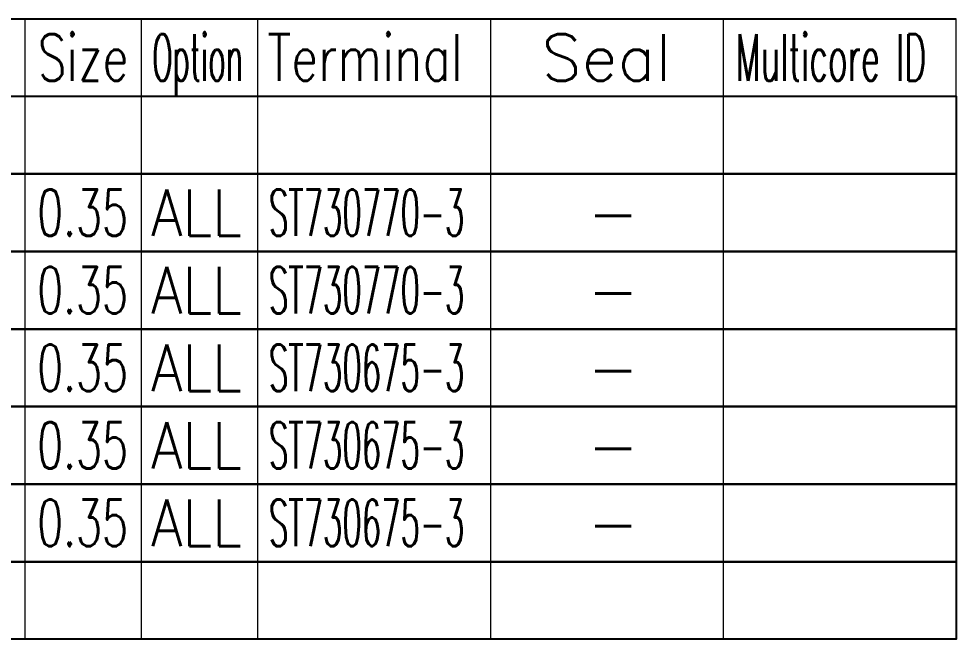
# Model space of a CAD drawing. Header units: inches. Extents: x 47316 to 59086, y 3141 to 11743.
# Drawn here: x 52583.7 to 52644.2, y 8661.2 to 8701.2 of the extents above; entities that cross this region are included whole.
import ezdxf

# ---------------------------------------------------------------- set-up
doc = ezdxf.new("R2010")
doc.units = ezdxf.units.IN
doc.header["$MEASUREMENT"] = 0
doc.styles.get("Standard").update_dxf_attribs({"font": ''})
doc.styles.get('Standard').set_extended_font_data('SimSun')

msp = doc.modelspace()

# ---------------------------------------------------------------- linework, layer by layer
at = {"color": 0, "linetype": 'Continuous', "lineweight": -2}
for p, q in [((52479.153, 8701.249), (52644.153, 8701.249)), ((52479.153, 8696.249), (52644.153, 8696.249))]:
    msp.add_line(p, q, dxfattribs=at)
at = {"color": 7, "linetype": 'Continuous', "lineweight": 15}
for p, q in [((52584.153, 8696.249), (52584.153, 8701.249)), ((52591.653, 8696.249), (52591.653, 8701.249)), ((52599.153, 8696.249), (52599.153, 8701.249)), ((52614.153, 8696.249), (52614.153, 8701.249)), ((52629.153, 8696.249), (52629.153, 8701.249)), ((52644.153, 8696.249), (52644.153, 8701.249))]:
    msp.add_line(p, q, dxfattribs=at)
at = {"color": 102, "linetype": 'Continuous', "lineweight": 15}
for p, q in [((52584.153, 8691.249), (52584.153, 8696.249)), ((52591.653, 8691.249), (52591.653, 8696.249)), ((52599.153, 8691.249), (52599.153, 8696.249)), ((52614.153, 8691.249), (52614.153, 8696.249)), ((52629.153, 8691.249), (52629.153, 8696.249)), ((52584.153, 8686.249), (52584.153, 8691.249)), ((52591.653, 8686.249), (52591.653, 8691.249)), ((52599.153, 8686.249), (52599.153, 8691.249)), ((52614.153, 8686.249), (52614.153, 8691.249)), ((52629.153, 8686.249), (52629.153, 8691.249)), ((52584.153, 8681.249), (52584.153, 8686.249)), ((52591.653, 8681.249), (52591.653, 8686.249)), ((52599.153, 8681.249), (52599.153, 8686.249)), ((52614.153, 8681.249), (52614.153, 8686.249)), ((52629.153, 8681.249), (52629.153, 8686.249)), ((52584.153, 8676.249), (52584.153, 8681.249)), ((52591.653, 8676.249), (52591.653, 8681.249)), ((52599.153, 8676.249), (52599.153, 8681.249)), ((52614.153, 8676.249), (52614.153, 8681.249)), ((52629.153, 8676.249), (52629.153, 8681.249)), ((52584.153, 8671.249), (52584.153, 8676.249)), ((52591.653, 8671.249), (52591.653, 8676.249)), ((52599.153, 8671.249), (52599.153, 8676.249)), ((52614.153, 8671.249), (52614.153, 8676.249)), ((52629.153, 8671.249), (52629.153, 8676.249)), ((52584.153, 8666.249), (52584.153, 8671.249)), ((52591.653, 8666.249), (52591.653, 8671.249)), ((52599.153, 8666.249), (52599.153, 8671.249)), ((52614.153, 8666.249), (52614.153, 8671.249)), ((52629.153, 8666.249), (52629.153, 8671.249)), ((52584.153, 8661.249), (52584.153, 8666.249)), ((52591.653, 8661.249), (52591.653, 8666.249)), ((52599.153, 8661.249), (52599.153, 8666.249)), ((52614.153, 8661.249), (52614.153, 8666.249)), ((52629.153, 8661.249), (52629.153, 8666.249))]:
    msp.add_line(p, q, dxfattribs=at)
at = {"color": 0, "linetype": 'Continuous', "lineweight": -2}
for points in [[(52561.653, 8691.249), (52561.653, 8696.249), (52644.153, 8696.249), (52644.153, 8691.249)], [(52561.653, 8686.249), (52561.653, 8691.249), (52644.153, 8691.249), (52644.153, 8686.249)], [(52561.653, 8681.249), (52561.653, 8686.249), (52644.153, 8686.249), (52644.153, 8681.249)], [(52561.653, 8676.249), (52561.653, 8681.249), (52644.153, 8681.249), (52644.153, 8676.249)], [(52561.653, 8671.249), (52561.653, 8676.249), (52644.153, 8676.249), (52644.153, 8671.249)], [(52561.653, 8666.249), (52561.653, 8671.249), (52644.153, 8671.249), (52644.153, 8666.249)], [(52561.653, 8661.249), (52561.653, 8666.249), (52644.153, 8666.249), (52644.153, 8661.249)]]:
    msp.add_lwpolyline(points, close=True, dxfattribs=at)

# ---------------------------------------------------------------- texts
at = {"color": 7, "linetype": 'Continuous', "lineweight": 15, "char_height": 3, "attachment_point": 1}
for s, insert, width in [('\\Fromans.shx;\\W0.7222222222;\\T1.0000000000;\\o\\lSize', (52584.963, 8700.249), 6.5), ('\\Fromans.shx;\\W0.4595959596;\\T1.0000000000;\\o\\lOption', (52592.35, 8700.249), 6.5), ('\\Fromans.shx;\\W0.7480916031;\\T1.0000000000;\\o\\lTerminal', (52599.76, 8700.249), 14), ('\\Fromans.shx;\\W1.0000000000;\\T1.0000000000;\\o\\lSeal', (52617.439, 8700.249), 9.28571), ('\\Fromans.shx;\\W0.5185185185;\\T1.0000000000;\\o\\lMulticore ID', (52629.95, 8700.249), 14)]:
    msp.add_mtext(s, dxfattribs=dict(at, insert=insert, width=width))
at = {"color": 21, "linetype": 'Continuous', "lineweight": 15, "char_height": 3, "attachment_point": 1}
for s, insert, width in [('\\Fromans.shx;\\W0.6500000000;\\T1.0000000000;\\o\\l0.35', (52584.932, 8690.249), 6.5), ('\\Fromans.shx;\\W0.4851485149;\\T1.0000000000;\\o\\lST730770-3', (52599.861, 8690.249), 14), ('\\Fromans.shx;\\W0.6500000000;\\T1.0000000000;\\o\\l0.35', (52584.932, 8685.249), 6.5), ('\\Fromans.shx;\\W0.4851485149;\\T1.0000000000;\\o\\lST730770-3', (52599.861, 8685.249), 14), ('\\Fromans.shx;\\W0.6500000000;\\T1.0000000000;\\o\\l0.35', (52584.932, 8680.249), 6.5), ('\\Fromans.shx;\\W0.4851485149;\\T1.0000000000;\\o\\lST730675-3', (52599.861, 8680.249), 14), ('\\Fromans.shx;\\W0.6500000000;\\T1.0000000000;\\o\\l0.35', (52584.932, 8675.249), 6.5), ('\\Fromans.shx;\\W0.4851485149;\\T1.0000000000;\\o\\lST730675-3', (52599.861, 8675.249), 14), ('\\Fromans.shx;\\W0.6500000000;\\T1.0000000000;\\o\\l0.35', (52584.932, 8670.249), 6.5), ('\\Fromans.shx;\\W0.4851485149;\\T1.0000000000;\\o\\lST730675-3', (52599.861, 8670.249), 14)]:
    msp.add_mtext(s, dxfattribs=dict(at, insert=insert, width=width))
at = {"color": 140, "linetype": 'Continuous', "lineweight": 15, "char_height": 3, "attachment_point": 1}
for s, insert, width in [('\\Fromans.shx;\\W0.8750000000;\\T1.0000000000;\\o\\lALL', (52592.278, 8690.249), 6.5), ('\\Fromans.shx;\\W1.0000000000;\\T1.0000000000;\\o\\l-', (52620.368, 8690.249), 3.71429), ('\\Fromans.shx;\\W0.8750000000;\\T1.0000000000;\\o\\lALL', (52592.278, 8685.249), 6.5), ('\\Fromans.shx;\\W1.0000000000;\\T1.0000000000;\\o\\l-', (52620.368, 8685.249), 3.71429), ('\\Fromans.shx;\\W0.8750000000;\\T1.0000000000;\\o\\lALL', (52592.278, 8680.249), 6.5), ('\\Fromans.shx;\\W1.0000000000;\\T1.0000000000;\\o\\l-', (52620.368, 8680.249), 3.71429), ('\\Fromans.shx;\\W0.8750000000;\\T1.0000000000;\\o\\lALL', (52592.278, 8675.249), 6.5), ('\\Fromans.shx;\\W1.0000000000;\\T1.0000000000;\\o\\l-', (52620.368, 8675.249), 3.71429), ('\\Fromans.shx;\\W0.8750000000;\\T1.0000000000;\\o\\lALL', (52592.278, 8670.249), 6.5), ('\\Fromans.shx;\\W1.0000000000;\\T1.0000000000;\\o\\l-', (52620.368, 8670.249), 3.71429)]:
    msp.add_mtext(s, dxfattribs=dict(at, insert=insert, width=width))

doc.saveas('drawing.dxf')
